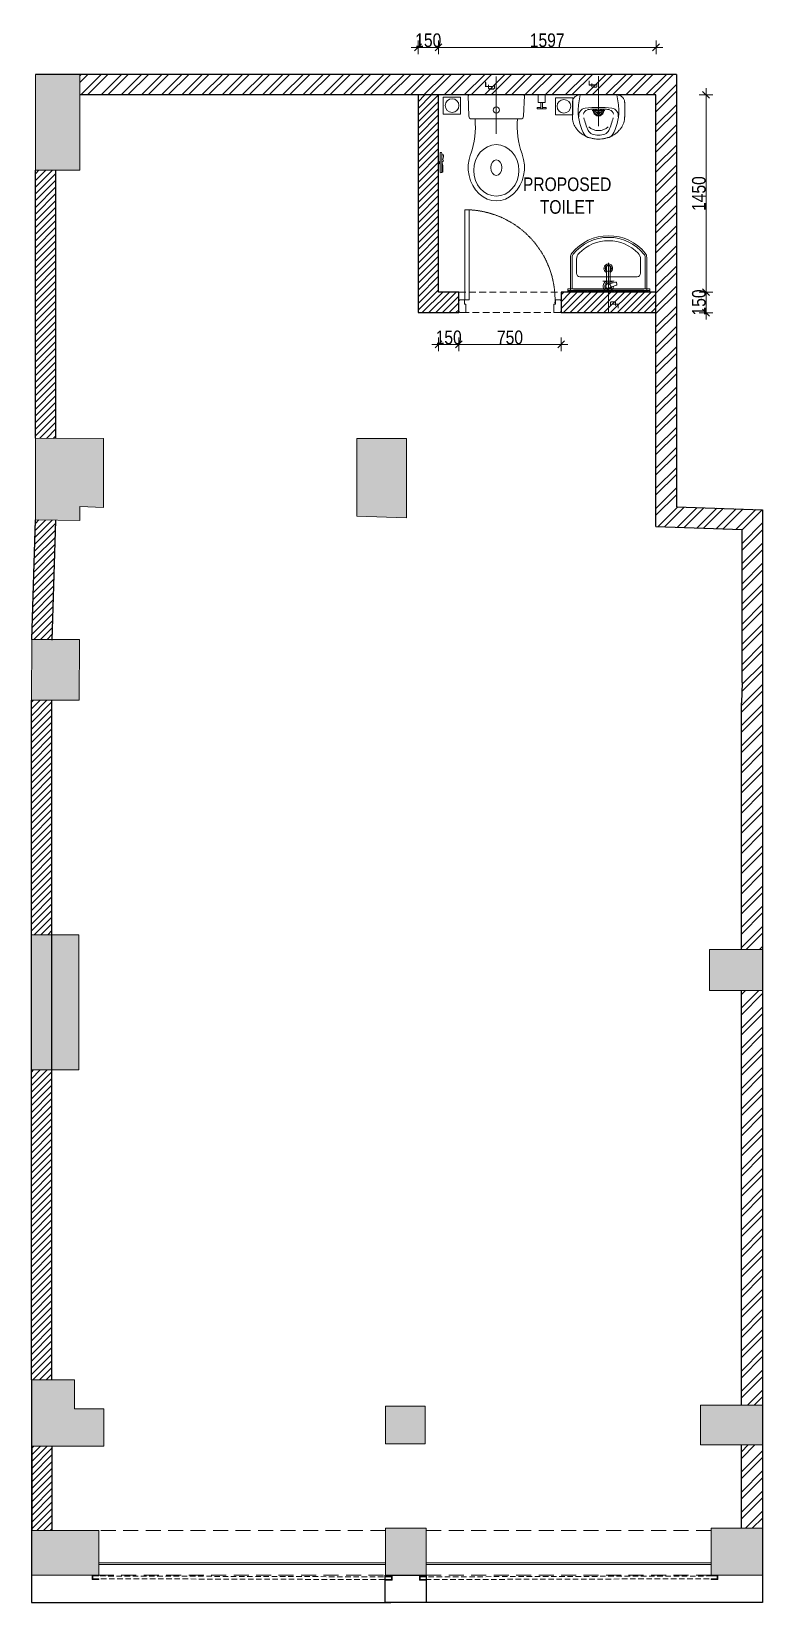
# Model space of a CAD drawing. Header units: millimetres. Extents: x 2053682 to 2059049, y 32056 to 43598.
import ezdxf

# ---------------------------------------------------------------- set-up
doc = ezdxf.new("R2010")
doc.units = ezdxf.units.MM
doc.header["$LTSCALE"] = 40
doc.header["$PDMODE"] = 3
for name, pattern in [('a_p6_plan_L18$0$HIDDEN', [0.375, 0.25, -0.125]), ('CENTER', [2, 1.25, -0.25, 0.25, -0.25]), ('CONTINOUS', [0]), ('DOT2', [0.125, 0, -0.125]), ('HIDDEN', [9.525, 6.35, -3.175]), ('HIDDEN2', [0.1875, 0.125, -0.0625]), ('HIDDENX2', [0.75, 0.5, -0.25])]:
    doc.linetypes.add(name, pattern=pattern)
doc.layers.add('A-CARPET AREA', color=3, linetype='CONTINOUS', lineweight=0, true_color=0x0aff0a)
for name, color, linetype, lineweight in [('A-COL', 243, 'Continuous', 9), ('A-Glazing', 4, 'Continuous', 20), ('A-shutter', 8, 'Continuous', 18), ('A-STAIR', 6, 'Continuous', 5), ('beam', 90, 'Continuous', 9), ('centerline-toilets', 2, 'CENTER', 13), ('column hatch', 5, 'Continuous', 0), ('ele', 252, 'Continuous', 13), ('Fhitting', 152, 'Continuous', 30), ('LENS-CURTAIN', 5, 'a_p6_plan_L18$0$HIDDEN', 9), ('LENS-DIM', 252, 'Continuous', 5), ('LENS-DOOR', 34, 'Continuous', 20), ('LENS-TEXT', 31, 'Continuous', 5), ('LN-HATCH', 251, 'Continuous', 0), ('Mirror', 150, 'Continuous', 20), ('Panelling', 65, 'Continuous', 18), ('PARTITION', 22, 'Continuous', 30), ('rolling shutter', 1, 'Continuous', 5), ('Toilet', 5, 'Continuous', 9)]:
    doc.layers.add(name, color=color, linetype=linetype, lineweight=lineweight)
doc.layers.add('A-WALL', color=1, linetype='Continuous')
doc.styles.add('LK TXT', font='Gill Sans MT Condensed Regular.ttf')
doc.styles.get("Standard").update_dxf_attribs({"font": 'Gill Sans MT Condensed Regular.ttf', "height": 100})
doc.dimstyles.new('100MM', dxfattribs={"dimtxt": 100, "dimasz": 50, "dimexe": 50, "dimexo": 50, "dimtad": 1, "dimdec": 0, "dimtxsty": 'Standard', "dimblk": 'OBLIQUE', "dimcen": 2.5, "dimdle": 50, "dimclrd": 256, "dimclre": 256, "dimclrt": 1, "dimadec": 0, "dimazin": 0, "dimtfac": 1, "dimtdec": 0, "dimtmove": 0, "dimatfit": 3, "dimfxl": 50, "dimfxlon": 1, "dimlwd": -1, "dimlwe": -1, "dimarcsym": 0})

# ---------------------------------------------------------------- blocks, each defined once
blk = doc.blocks.new('*U13')
at = {"layer": 'A-shutter', "color": 5, "ltscale": 10}
for points in [[(41038391, -1561539), (41038391, -1561544), (41038346, -1561544), (41038346, -1561564), (41038391, -1561564), (41038391, -1561569), (41038341, -1561569), (41038341, -1561539)], [(41040495, -1561539), (41040495, -1561544), (41040540, -1561544), (41040540, -1561564), (41040495, -1561564), (41040495, -1561569), (41040545, -1561569), (41040545, -1561539)]]:
    blk.add_lwpolyline(points, close=True, dxfattribs=at)
at = {"layer": 'A-shutter', "color": 5, "linetype": 'HIDDENX2', "ltscale": 2, "true_color": 0x0505ff}
blk.add_lwpolyline([(41038346, -1561544), (41038346, -1561564), (41040540, -1561564), (41040540, -1561544)], close=True, dxfattribs=at)
blk = doc.blocks.new('*U14')
at = {"layer": 'A-shutter', "color": 5, "ltscale": 10}
for points in [[(41038405, -1561539), (41038405, -1561544), (41038360, -1561544), (41038360, -1561564), (41038405, -1561564), (41038405, -1561569), (41038355, -1561569), (41038355, -1561539)], [(41040495, -1561539), (41040495, -1561544), (41040540, -1561544), (41040540, -1561564), (41040495, -1561564), (41040495, -1561569), (41040545, -1561569), (41040545, -1561539)]]:
    blk.add_lwpolyline(points, close=True, dxfattribs=at)
at = {"layer": 'A-shutter', "color": 5, "linetype": 'HIDDENX2', "ltscale": 2, "true_color": 0x0505ff}
blk.add_lwpolyline([(41038360, -1561544), (41038360, -1561564), (41040540, -1561564), (41040540, -1561544)], close=True, dxfattribs=at)
blk = doc.blocks.new('*U12')
at = {"layer": 'LENS-DOOR'}
for p, q in [((547492, 1778574), (547492, 1779235)), ((547523, 1779235), (547492, 1779235)), ((547523, 1779235), (547523, 1778574)), ((547447, 1778569), (547452, 1778569)), ((547447, 1778484), (547447, 1778569)), ((547452, 1778574), (547489, 1778574)), ((547452, 1778569), (547452, 1778574)), ((547489, 1778540), (547489, 1778574)), ((547523, 1778574), (547492, 1778574)), ((548192, 1778574), (548156, 1778574)), ((548156, 1778540), (548156, 1778574)), ((548192, 1778569), (548192, 1778574)), ((548197, 1778569), (548192, 1778569)), ((548197, 1778484), (548197, 1778569)), ((547447, 1778484), (547452, 1778484)), ((547452, 1778479), (547452, 1778484)), ((547452, 1778479), (547499, 1778479)), ((547489, 1778540), (547499, 1778540)), ((547499, 1778479), (547499, 1778540)), ((548145, 1778479), (548145, 1778540)), ((548156, 1778540), (548145, 1778540)), ((548192, 1778479), (548145, 1778479)), ((548192, 1778479), (548192, 1778484)), ((548197, 1778484), (548192, 1778484))]:
    blk.add_line(p, q, dxfattribs=at)
at = {"layer": 'LENS-DOOR', "color": 7, "linetype": 'HIDDEN2', "extrusion": (0, 0, -1)}
blk.add_ellipse((547492, 1778574), major_axis=(661, 0), ratio=1, start_param=-1.570791, end_param=0.051209, dxfattribs=at)
blk = doc.blocks.new('DLF-RSP-AR-CD-DWG-4DT-3113$0$X-TYPICAL TOILET UPPER FLOORS - 02$0$urinals')
at = {"layer": 'Toilet'}
for p, q in [((0, -16), (0, 8)), ((-46, -115), (46, -115)), ((0, -105), (0, -161))]:
    blk.add_line(p, q, dxfattribs=at)
blk.add_lwpolyline([(135, 0), (-135, 0, 0.036949), (-150, -116, 0.138094), (-100, -297, 0.221721), (-52, -318, 0.062656), (0, -325, 0.062656), (52, -318, 0.221721), (100, -297, 0.138094), (150, -116, 0.036949)], format="xyb", close=True, dxfattribs=at)
for centre, radius, start, end in [((-94, -145), 47.1, 93.3708, 154.4824), ((-71, -150), 40.2, 106.7016, 169.725), ((3, -1238), 1145, 90.1625, 95.0265), ((-51, -225), 119, 89.5454, 105.8857), ((0, -996), 891, 89.9918, 93.182), ((0, -115), 40, 167.428, 12.572), ((0, -115), 33, 164.1814, 15.8186), ((0, -115), 32, 163.6049, 16.3951), ((0, -115), 22.6, 155.6653, 24.3347), ((0, -115), 14.7, 139.9109, 40.0891), ((-3, -1238), 1145, 84.9735, 89.8375), ((0, -996), 891, 86.818, 90.0082), ((51, -225), 119, 74.1143, 90.4546), ((71, -150), 40.2, 10.275, 73.2984), ((94, -145), 47.1, 25.5176, 86.6292), ((-91, -153), 53.8, 148.4868, 188.6401), ((414, -38), 538, 193.994, 204.5632), ((-414, -38), 538, 335.4368, 346.006), ((91, -153), 53.8, 351.3599, 31.5132), ((-30, -241), 50, 204.5632, 250.4606), ((-2, -165), 97.6, 225, 270.9552), ((-2, -161), 135, 250.4606, 270.6492), ((2, -165), 97.6, 269.0448, 315), ((2, -161), 135, 269.3508, 289.5394), ((30, -241), 50, 289.5394, 335.4368)]:
    blk.add_arc(centre, radius, start, end, dxfattribs=at)
blk.add_open_spline([(135, 0), (105, 0), (76, 0), (-13, 0), (-73, 0), (-133, 0), (-133, 0), (-134, 0), (-134, 0), (-135, 0), (-135, 0), (-135, 0), (-135, 0), (-135, 0), (-135, 0), (-135, 0), (-135, 0), (-135, 0), (-135, 0), (-135, 0), (-135, 0), (-135, 0), (-135, 0), (-136, 0), (-136, 0), (-136, 0), (-137, 0), (-138, 0), (-138, 0), (-141, 0), (-142, 0), (-146, -1), (-149, -2), (-155, -3), (-158, -5), (-163, -7), (-166, -9), (-171, -13), (-173, -15), (-178, -19), (-180, -22), (-184, -27), (-185, -29), (-188, -35), (-189, -38), (-191, -43), (-191, -46), (-192, -50), (-192, -51), (-192, -52), (-192, -54), (-193, -56), (-193, -56), (-193, -57), (-193, -57), (-193, -57), (-193, -57), (-193, -57), (-193, -57), (-193, -57), (-193, -57), (-193, -58), (-193, -58), (-193, -58), (-193, -58), (-193, -58), (-193, -58), (-193, -58), (-193, -59), (-193, -59), (-193, -60), (-193, -61), (-193, -62), (-193, -65), (-193, -66), (-193, -72), (-193, -75), (-193, -86), (-193, -93), (-193, -114), (-193, -128), (-193, -146), (-193, -145), (-193, -149), (-193, -150), (-193, -154), (-193, -156), (-193, -159), (-193, -159), (-193, -159), (-193, -159), (-193, -160), (-193, -160), (-193, -160), (-193, -160), (-193, -160), (-193, -160), (-193, -160), (-193, -160), (-193, -160), (-193, -160), (-193, -160), (-193, -161), (-193, -161), (-193, -161), (-193, -162), (-193, -162), (-192, -164), (-192, -165), (-192, -168), (-192, -170), (-192, -176), (-191, -180), (-189, -191), (-188, -198), (-183, -212), (-180, -219), (-173, -233), (-169, -240), (-159, -253), (-154, -259), (-142, -271), (-136, -277), (-123, -287), (-115, -292), (-101, -301), (-93, -305), (-77, -311), (-69, -314), (-53, -319), (-44, -321), (-28, -323), (-20, -324), (-9, -325), (-7, -325), (-3, -325), (-1, -325), (2, -325), (4, -325), (8, -325), (11, -325), (21, -324), (27, -323), (42, -321), (50, -319), (67, -315), (75, -312), (92, -305), (100, -301), (115, -292), (123, -288), (136, -277), (143, -271), (155, -259), (160, -252), (170, -238), (174, -231), (181, -217), (184, -210), (188, -195), (190, -188), (191, -179), (191, -178), (192, -174), (192, -171), (192, -168), (192, -167), (192, -164), (192, -162), (192, -160), (192, -160), (192, -160), (192, -160), (192, -160), (192, -159), (192, -159), (192, -159), (192, -158), (192, -157), (192, -156), (192, -155), (192, -152), (192, -150), (192, -143), (192, -144), (192, -132), (192, -124), (192, -99), (192, -82), (192, -65), (192, -64), (192, -62), (192, -60), (192, -58), (192, -58), (192, -57), (192, -57), (192, -57), (192, -57), (192, -57), (192, -57), (192, -57), (192, -57), (192, -57), (192, -57), (192, -56), (192, -56), (192, -55), (192, -55), (192, -53), (192, -52), (192, -48), (191, -46), (190, -40), (189, -37), (186, -31), (184, -28), (180, -22), (178, -19), (173, -14), (170, -12), (164, -8), (161, -6), (155, -3), (151, -2), (145, -1), (142, 0), (137, 0), (136, 0), (135, 0)], degree=3, knots=[0, 0, 0, 0, 0.329607, 0.329607, 0.988822, 0.988822, 0.996691, 0.996691, 0.998638, 0.998638, 0.99992, 0.99992, 1.000227, 1.000227, 1.000534, 1.000534, 1.001148, 1.001148, 1.002375, 1.002375, 1.00483, 1.00483, 1.009739, 1.009739, 1.019558, 1.019558, 1.039196, 1.039196, 1.078472, 1.078472, 1.157024, 1.157024, 1.314128, 1.314128, 1.471232, 1.471232, 1.628335, 1.628335, 1.785439, 1.785439, 1.942543, 1.942543, 2.099647, 2.099647, 2.256751, 2.256751, 2.413855, 2.413855, 2.450944, 2.450944, 2.525122, 2.525122, 2.556641, 2.556641, 2.563699, 2.563699, 2.567479, 2.567479, 2.57001, 2.57001, 2.570783, 2.570783, 2.572328, 2.572328, 2.573873, 2.573873, 2.576964, 2.576964, 2.583145, 2.583145, 2.595507, 2.595507, 2.620232, 2.620232, 2.669681, 2.669681, 2.76858, 2.76858, 2.966376, 2.966376, 3.36197, 3.36197, 3.45996, 3.45996, 3.491387, 3.491387, 3.554241, 3.554241, 3.562213, 3.562213, 3.566829, 3.566829, 3.570018, 3.570018, 3.570684, 3.570684, 3.571294, 3.571294, 3.571904, 3.571904, 3.573124, 3.573124, 3.575564, 3.575564, 3.580444, 3.580444, 3.590203, 3.590203, 3.609723, 3.609723, 3.648762, 3.648762, 3.72684, 3.72684, 3.861362, 3.861362, 3.995884, 3.995884, 4.130406, 4.130406, 4.264928, 4.264928, 4.39945, 4.39945, 4.533972, 4.533972, 4.668494, 4.668494, 4.803016, 4.803016, 4.937539, 4.937539, 5.072061, 5.072061, 5.118026, 5.118026, 5.144558, 5.144558, 5.17109, 5.17109, 5.224154, 5.224154, 5.330281, 5.330281, 5.468863, 5.468863, 5.607445, 5.607445, 5.746027, 5.746027, 5.884609, 5.884609, 6.023191, 6.023191, 6.161773, 6.161773, 6.300355, 6.300355, 6.438937, 6.438937, 6.577519, 6.577519, 6.602876, 6.602876, 6.653589, 6.653589, 6.673028, 6.673028, 6.711906, 6.711906, 6.713712, 6.713712, 6.715518, 6.715518, 6.719129, 6.719129, 6.726351, 6.726351, 6.740796, 6.740796, 6.769686, 6.769686, 6.827466, 6.827466, 6.943027, 6.943027, 7.174147, 7.174147, 7.636387, 7.636387, 7.659394, 7.659394, 7.705407, 7.705407, 7.71212, 7.71212, 7.713128, 7.713128, 7.714137, 7.714137, 7.716153, 7.716153, 7.720185, 7.720185, 7.728249, 7.728249, 7.744378, 7.744378, 7.776636, 7.776636, 7.841152, 7.841152, 7.970184, 7.970184, 8.14844, 8.14844, 8.326696, 8.326696, 8.504953, 8.504953, 8.683209, 8.683209, 8.861465, 8.861465, 9.039722, 9.039722, 9.217978, 9.217978, 9.283185, 9.283185, 9.283185, 9.283185], dxfattribs=at)
blk = doc.blocks.new('jALI')
at = {"layer": 'Toilet', "ltscale": 5}
h = blk.add_hatch(dxfattribs=at)
h.set_pattern_fill('HEX', color=256, scale=50, angle=135, double=1)
h.set_pattern_definition([(135, (-344825.863, 460708.187), (-7.65465545, -7.65465545), [6.25, -12.5]), (255, (-344825.863, 460708.187), (10.4564538, -2.80179835), [6.25, -12.5]), (195, (-344830.282, 460712.606), (2.80179835, -10.4564538), [6.25, -12.5])])
edge = h.paths.add_edge_path()
edge.add_arc((-393188, 163648), 50, -90, 270)
blk.add_lwpolyline([(-393250, 163582), (-393126, 163582), (-393126, 163709), (-393250, 163709)], close=True, dxfattribs=at)
blk.add_circle((-393188, 163648), 50, dxfattribs=at)
blk = doc.blocks.new('Urinal')
at = {"layer": 'centerline-toilets', "linetype": 'HIDDEN', "ltscale": 10}
blk.add_line((0, 231), (0, -137), dxfattribs=at)
at = {"layer": 'Fhitting', "lineweight": 0, "ltscale": 0.5, "rotation": 180}
blk.add_blockref('DLF-RSP-AR-CD-DWG-4DT-3113$0$X-TYPICAL TOILET UPPER FLOORS - 02$0$urinals', (0, 0), dxfattribs=at)
at = {"layer": 'Fhitting', "lineweight": 0, "ltscale": 0.5, "xscale": -1, "rotation": 90}
blk.add_blockref('jALI', (163394, -393104), dxfattribs=at)
at = {"layer": 'centerline-toilets', "linetype": 'DOT2', "insert": (-31, -69), "char_height": 75, "width": 495.83, "attachment_point": 5, "rotation": 270}
blk.add_mtext('{\\fISOCPEUR|b0|i0|c0|p34;℄}', dxfattribs=at)
blk = doc.blocks.new('WC')
at = {"layer": 'centerline-toilets', "linetype": 'HIDDEN', "ltscale": 10}
blk.add_line((0, 286), (0, -135), dxfattribs=at)
at = {"layer": 'Toilet'}
for p, q in [((-419, 507), (-425, 507)), ((-425, 507), (-425, 489)), ((-419, 489), (-425, 489)), ((-419, 507), (-419, 489)), ((-419, 504), (-413, 504)), ((-419, 492), (-413, 492)), ((-413, 567), (-413, 429)), ((-401, 567), (-401, 429)), ((-206, 6), (-202, 157)), ((181, 177), (-183, 177)), ((206, 6), (200, 157)), ((-200, 0), (200, 0))]:
    blk.add_line(p, q, dxfattribs=at)
at = {"layer": 'Toilet', "ltscale": 100}
for p, q in [((366, 103), (300, 103)), ((300, 92), (300, 103)), ((326, 92), (300, 92)), ((307, 0), (307, 57)), ((359, 57), (307, 57)), ((326, 103), (326, 57)), ((340, 103), (340, 57)), ((366, 92), (340, 92)), ((359, 57), (359, 0)), ((366, 92), (366, 103)), ((359, 0), (307, 0))]:
    blk.add_line(p, q, dxfattribs=at)
at = {"layer": 'Toilet'}
blk.add_circle((0, 112), 22.9, dxfattribs=at)
for centre, radius, start, end in [((-407, 567), 6, 0, 180), ((-407, 429), 6, 180, 0), ((-776, 231), 622, 354.997, 19.0619), ((776, 226), 623, 160.5196, 184.5617), ((-182, 158), 19.3, 90.3509, 180.8981), ((180, 158), 19.3, 359.1019, 89.6491), ((-200, 6), 5.72, 177.9546, 270), ((200, 6), 5.72, 270, 2.0454)]:
    blk.add_arc(centre, radius, start, end, dxfattribs=at)
at = {"layer": 'Toilet', "extrusion": (0, 0, -1)}
for centre, major_axis, ratio, start_param, end_param in [((0, 534), (0, -245), 0.842028, 7.436326, 11.41323), ((0, 535), (0, -57.2), 0.7, 1.570796326794896, 7.853981633974482)]:
    blk.add_ellipse(centre, major_axis=major_axis, ratio=ratio, start_param=start_param, end_param=end_param, dxfattribs=at)
blk.add_ellipse((0, 555), major_axis=(0, -189), ratio=0.878788, dxfattribs=at)
at = {"layer": 'Toilet'}
blk.add_open_spline([(-401, 441), (-397, 441), (-384, 439), (-389, 459), (-396, 480), (-386, 478), (-386, 491), (-403, 487), (-385, 532), (-396, 547), (-391, 570), (-397, 569), (-401, 568)], degree=3, knots=[0, 0, 0, 0, 9.744972, 33.823887, 47.583551, 49.497915, 60.560502, 63.822284, 93.508019, 135.756925, 141.904352, 150.301906, 150.301906, 150.301906, 150.301906], dxfattribs=at)
at = {"layer": 'Fhitting', "lineweight": 0, "ltscale": 0.5, "rotation": 270}
blk.add_blockref('jALI', (-163973, -393109), dxfattribs=at)
at = {"layer": 'centerline-toilets', "linetype": 'DOT2', "insert": (-36, -57), "char_height": 85.83, "width": 567.4, "attachment_point": 5, "rotation": 270}
blk.add_mtext('{\\fISOCPEUR|b0|i0|c0|p34;℄}', dxfattribs=at)
blk = doc.blocks.new('Wash Basin')
at = {"layer": 'PARTITION', "lineweight": 9}
h = blk.add_hatch(dxfattribs=at)
h.set_pattern_fill('ANSI38', color=256, scale=70, angle=990, style=0, double=1)
h.set_pattern_definition([(315, (-62.738, -33.325), (6.18718, 6.18718), []), (45, (-62.738, -33.325), (6.18718, 18.56155), [21.875, -13.125])])
h.paths.add_polyline_path([(302, -22), (-298, -22), (-298, -34), (302, -34)])
at = {"layer": 'centerline-toilets', "linetype": 'HIDDEN', "ltscale": 10}
blk.add_line((0, -238), (0, 130), dxfattribs=at)
at = {"layer": 'Mirror', "ltscale": 0.5}
blk.add_lwpolyline([(-298, -34), (-298, -46), (302, -46), (302, -34)], close=True, dxfattribs=at)
at = {"layer": 'Panelling', "lineweight": 9}
blk.add_lwpolyline([(-298, -22), (-298, -34), (302, -34), (302, -22)], close=True, dxfattribs=at)
at = {"layer": 'Toilet', "ltscale": 100}
for p, q in [((-280, -32), (-280, -278)), ((-270, -22), (270, -22)), ((-268, -55), (-268, -278)), ((-258, -45), (258, -45)), ((-15, -89), (-15, -208)), ((11, -208), (11, -89)), ((268, -55), (268, -278)), ((280, -32), (280, -278))]:
    blk.add_line(p, q, dxfattribs=at)
blk.add_lwpolyline([(41, -103), (-41, -103)], dxfattribs=at)
blk.add_lwpolyline([(23, -62), (58, -74, -0.414214), (61, -81), (58, -93, -0.414214), (50, -96), (16, -85)], format="xyb", dxfattribs=at)
blk.add_lwpolyline([(-235, -264, 0.191896), (-217, -309, 0.420236), (217, -309, 0.191896), (235, -264), (235, -161, 0.414214), (210, -136), (-210, -136, 0.414214), (-235, -161)], format="xyb", close=True, dxfattribs=at)
for centre, radius in [((-2, -67), 17.5), ((-2, -197), 22.5)]:
    blk.add_circle(centre, radius, dxfattribs=at)
for centre, radius, start, end in [((-270, -32), 10, 90, 180), ((-258, -55), 10, 90, 180), ((258, -55), 10, 0, 90), ((270, -32), 10, 0, 90), ((-2, -197), 32.1, 113.0898, 66.246), ((-2, -197), 20.5, 128.0403, 237.2899), ((-2, -197), 20.5, 304.4733, 50.7332), ((-230, -278), 50, 180, 218.4461), ((0, -89), 348, 219.2826, 320.7174), ((-230, -278), 38, 180, 218.4461), ((0, -89), 336, 219.313, 320.687), ((230, -278), 38, 321.5539, 0), ((230, -278), 50, 321.5539, 0)]:
    blk.add_arc(centre, radius, start, end, dxfattribs=at)
for centre, major_axis, start_param, end_param in [((-2, -67), (0, 38.3), 4.720493, 9.081982), ((-2, -67), (-0.2, -25.6), 1.769108, 7.074098), ((-2, -67), (0, 38.3), 3.484555, 4.083576), ((-2, -208), (-9.04, 9.04), 0.785398, 3.926991)]:
    blk.add_ellipse(centre, major_axis=major_axis, ratio=1, start_param=start_param, end_param=end_param, dxfattribs=at)
at = {"layer": 'centerline-toilets', "linetype": 'DOT2', "insert": (33, 62), "char_height": 75, "width": 495.83, "attachment_point": 5, "rotation": 90}
blk.add_mtext('{\\fISOCPEUR|b0|i0|c0|p34;℄}', dxfattribs=at)
blk = doc.blocks.new('A$C75d7f579')
at = {"layer": 'column hatch'}
h = blk.add_hatch(color=8, dxfattribs=at)
h.dxf.hatch_style = 1
h.paths.add_polyline_path([(-257, 8080), (-582, 8080), (-582, 7376), (-257, 7376)])
h.paths.add_polyline_path([(-82, 5406), (-582, 5407), (-582, 4807), (-257, 4804), (-257, 4906), (-82, 4899)])
h.paths.add_polyline_path([(2142, 5406), (1776, 5406), (1776, 4835), (2142, 4823)])
h.paths.add_polyline_path([(-260, 3928), (-582, 3929), (-582, 3929), (-610, 3929), (-612, 3482), (-262, 3482), (-262, 3632), (-261, 3632)])
h.paths.add_polyline_path([(-265, 1760), (-462, 1760), (-462, 767), (-265, 767)])
h.paths.add_polyline_path([(-462, 1760), (-612, 1760), (-612, 767), (-462, 767)])
h.paths.add_polyline_path([(4755, 1652), (4367, 1652), (4367, 1350), (4755, 1350)])
h.paths.add_polyline_path([(2279, -1704), (1987, -1704), (1987, -1980), (2279, -1980)])
h.paths.add_polyline_path([(2287, -2600), (1987, -2600), (1987, -2946), (2287, -2946)])
h.paths.add_polyline_path([(4755, -2600), (4377, -2600), (4377, -2946), (4755, -2946)])
h.paths.add_polyline_path([(4755, -1697), (4300, -1697), (4300, -1988), (4755, -1988)])
h.paths.add_polyline_path([(-117, -2618), (-612, -2618), (-612, -2946), (-117, -2946)])
h.paths.add_polyline_path([(-296, -1510), (-612, -1510), (-612, -1998), (-81, -1998), (-81, -1724), (-296, -1724)])
at = {"layer": 'LN-HATCH'}
h = blk.add_hatch(dxfattribs=at)
h.set_pattern_fill('ANSI32', color=256, scale=11, angle=180)
h.set_pattern_definition([(225, (-4754922.43, -37144.14), (74.087113, -74.087113), []), (225, (-4754971.82, -37144.14), (74.087113, -74.087113), [])])
h.paths.add_polyline_path([(4755, 1350), (4600, 1350), (4600, -1697), (4755, -1697)])
h.paths.add_polyline_path([(4755, -1988), (4600, -1988), (4600, -2600), (4755, -2600)])
h.paths.add_polyline_path([(4605, 3614), (4600, 3464), (4600, 1652), (4755, 1652), (4755, 4882), (4123, 4904), (4123, 8080), (-257, 8080), (-257, 7930), (2375, 7930), (3973, 7930), (3973, 4759), (4605, 4738)])
h = blk.add_hatch(dxfattribs=at)
h.set_pattern_fill('ANSI31', color=256, scale=11, angle=180)
h.set_pattern_definition([(225, (-4761518.13, -35202.27), (24.69570433, -24.69570433), [])])
h.paths.add_polyline_path([(3973, 6480), (3276, 6480), (3276, 6330), (3973, 6330)])
h.paths.add_polyline_path([(2376, 7930), (2375, 7930), (2226, 7930), (2226, 7912), (2226, 7894), (2226, 6330), (2526, 6330), (2526, 6480), (2376, 6480)])
h = blk.add_hatch(dxfattribs=at)
h.set_pattern_fill('ANSI31', color=256, scale=11, angle=180)
h.set_pattern_definition([(225, (-4754922.428, -37144.144), (24.69570433, -24.69570433), [])])
h.paths.add_polyline_path([(-462, 767), (-612, 767), (-612, -1510), (-462, -1510)])
h.paths.add_polyline_path([(-462, 3482), (-612, 3482), (-612, 1760), (-462, 1760)])
h.paths.add_polyline_path([(-432, 4805), (-582, 4807), (-610, 3929), (-460, 3929)])
h.paths.add_polyline_path([(-432, 7376), (-582, 7376), (-582, 5407), (-432, 5406)])
h.paths.add_polyline_path([(-462, -1998), (-607, -1998), (-607, -2618), (-462, -2618)])
at = {"layer": 'A-COL'}
for p, q in [((-582, 7376), (-582, 8080)), ((-257, 7376), (-257, 8080)), ((-257, 7376), (-582, 7376)), ((-82, 5406), (-582, 5407)), ((-582, 5407), (-582, 4806)), ((-582, 5406), (-582, 4806)), ((-82, 5406), (-82, 4899)), ((1776, 5406), (1776, 4835)), ((1776, 5406), (2142, 5406)), ((2142, 5406), (2142, 4823)), ((-257, 4804), (-257, 4906)), ((-257, 4906), (-82, 4899)), ((-582, 4807), (-257, 4804)), ((1776, 4835), (2142, 4823)), ((-612, 3482), (-610, 3929)), ((-610, 3929), (-260, 3928)), ((-262, 3482), (-260, 3928)), ((-262, 3482), (-262, 3632)), ((-612, 3482), (-262, 3482)), ((-265, 1760), (-612, 1760)), ((-612, 1760), (-612, 767)), ((-612, 1760), (-612, 767)), ((-265, 767), (-265, 1760)), ((4367, 1350), (4367, 1652)), ((4367, 1652), (4755, 1652)), ((4755, 1350), (4367, 1350)), ((-612, 767), (-265, 767)), ((-296, -1510), (-612, -1510)), ((-296, -1724), (-296, -1510)), ((-81, -1724), (-296, -1724)), ((-81, -1998), (-81, -1724)), ((1987, -1704), (2279, -1704)), ((1987, -1704), (1987, -1980)), ((2279, -1704), (2279, -1980)), ((4300, -1988), (4300, -1697)), ((4300, -1697), (4755, -1697)), ((-607, -1998), (-81, -1998)), ((1987, -1980), (2279, -1980)), ((4755, -1988), (4300, -1988)), ((-117, -2618), (-607, -2618)), ((-117, -2946), (-117, -2618)), ((1987, -2946), (1987, -2600)), ((1987, -2600), (2287, -2600)), ((2287, -2600), (2287, -2946)), ((4377, -2946), (4377, -2600)), ((4377, -2600), (4755, -2600)), ((-612, -2946), (-117, -2946)), ((1987, -2946), (2287, -2946)), ((4377, -2946), (4755, -2946))]:
    blk.add_line(p, q, dxfattribs=at)
at = {"layer": 'A-Glazing'}
for points in [[(1987, -2855), (-117, -2855), (-117, -2867), (1987, -2867)], [(2287, -2855), (4377, -2855), (4377, -2867), (2287, -2867)]]:
    blk.add_lwpolyline(points, close=True, dxfattribs=at)
at = {"layer": 'A-STAIR', "lineweight": 25}
for p, q in [((-612, -2946), (-612, -3146)), ((4755, -2946), (4755, -3146)), ((-612, -3146), (2026, -3146)), ((4755, -3146), (2287, -3146))]:
    blk.add_line(p, q, dxfattribs=at)
blk.add_lwpolyline([(1986, -2945), (2287, -2946), (2287, -3146), (1986, -3145)], close=True, dxfattribs=at)
at = {"layer": 'A-WALL'}
for p, q in [((4123, 8080), (-582, 8080)), ((4123, 8080), (4123, 4904)), ((2375, 7930), (-257, 7930)), ((3973, 7930), (2375, 7930)), ((3973, 4759), (3973, 7930)), ((-582, 5407), (-582, 7376)), ((-432, 5406), (-432, 7376)), ((4123, 4904), (4755, 4882)), ((4755, 4882), (4755, -2946)), ((-610, 3929), (-582, 4807)), ((-610, 3929), (-582, 4806)), ((-460, 3924), (-432, 4802)), ((3973, 4759), (4605, 4738)), ((4605, 3614), (4605, 4738)), ((4605, 3614), (4600, 3464)), ((-612, -1510), (-612, 3482)), ((-462, -1510), (-462, 3482)), ((4600, 1652), (4600, 3464)), ((4600, -1697), (4600, 1350)), ((-612, -1510), (-612, -2946)), ((-607, -2618), (-607, -1998)), ((-462, -1998), (-462, -2618)), ((4600, -2600), (4600, -1988))]:
    blk.add_line(p, q, dxfattribs=at)
for points in [[(2376, 7930), (2375, 7930), (2226, 7930), (2226, 7912), (2226, 7894), (2226, 6330), (2526, 6330), (2526, 6480), (2376, 6480)], [(3973, 6480), (3276, 6480), (3276, 6330), (3973, 6330)]]:
    blk.add_lwpolyline(points, close=True, dxfattribs=at)
at = {"layer": 'beam', "linetype": 'a_p6_plan_L18$0$HIDDEN', "lineweight": 5, "ltscale": 11}
for points in [[(1987, -2618), (-117, -2618), (-117, -2946), (1987, -2946)], [(2287, -2618), (4377, -2618), (4377, -2946), (2287, -2946)]]:
    blk.add_lwpolyline(points, close=True, dxfattribs=at)
at = {"layer": 'LENS-CURTAIN', "ltscale": 5}
blk.add_lwpolyline([(2526, 6480), (3276, 6480), (3276, 6330), (2526, 6330)], close=True, dxfattribs=at)
at = {"layer": 'ele', "color": 0, "lineweight": -2, "xscale": -1, "rotation": 180}
for name, p in [('WC', (2801, 7930)), ('Urinal', (3551, 7930)), ('Wash Basin', (3625, 6458))]:
    blk.add_blockref(name, p, dxfattribs=at)
at = {"layer": 'LENS-DOOR'}
blk.add_blockref('*U12', (-544921, -1772149), dxfattribs=at)
at = {"layer": 'rolling shutter', "color": 2, "rotation": 359.8271071185933}
blk.add_blockref('*U13', (-41033609, 1682421), dxfattribs=at)
at = {"layer": 'rolling shutter', "color": 2, "xscale": -1, "rotation": 0.1728928814066588}
blk.add_blockref('*U14', (41037884, 1682421), dxfattribs=at)
blk = doc.blocks.new('_Oblique')
at = {"color": 0, "linetype": 'ByBlock', "lineweight": -2}
blk.add_line((-0.5, -0.5), (0.5, 0.5), dxfattribs=at)
blk = doc.blocks.new('*D15')
at = {"layer": 'Defpoints', "color": 0, "transparency": 16777216}
for p in [(2058267, 43132), (2058267, 41682), (2058634, 41682)]:
    blk.add_point(p, dxfattribs=at)
at = {"layer": 'LENS-DIM', "transparency": 16777216}
for p, q in [((2058634, 43182), (2058634, 41632)), ((2058584, 43132), (2058684, 43132)), ((2058584, 41682), (2058684, 41682))]:
    blk.add_line(p, q, dxfattribs=at)
at = {"layer": 'LENS-DIM', "transparency": 16777216, "xscale": 50, "yscale": 50, "zscale": 50}
for p, rotation in [((2058634, 43132), 90), ((2058634, 41682), 270)]:
    blk.add_blockref('_Oblique', p, dxfattribs=dict(at, rotation=rotation))
at = {"layer": 'LENS-DIM', "color": 1, "transparency": 16777216, "insert": (2058582, 42407), "char_height": 100, "attachment_point": 5, "rotation": 90}
blk.add_mtext('1450', dxfattribs=at)
blk = doc.blocks.new('*D16')
at = {"layer": 'Defpoints', "color": 0, "transparency": 16777216}
for p in [(2058267, 41682), (2058196, 41532), (2058634, 41532)]:
    blk.add_point(p, dxfattribs=at)
at = {"layer": 'LENS-DIM', "transparency": 16777216}
for p, q in [((2058584, 41682), (2058684, 41682)), ((2058634, 41732), (2058634, 41482)), ((2058584, 41532), (2058684, 41532))]:
    blk.add_line(p, q, dxfattribs=at)
at = {"layer": 'LENS-DIM', "transparency": 16777216, "xscale": 50, "yscale": 50, "zscale": 50}
for p, rotation in [((2058634, 41682), 90), ((2058634, 41532), 270)]:
    blk.add_blockref('_Oblique', p, dxfattribs=dict(at, rotation=rotation))
at = {"layer": 'LENS-DIM', "color": 1, "transparency": 16777216, "insert": (2058582, 41607), "char_height": 100, "attachment_point": 5, "rotation": 90}
blk.add_mtext('150', dxfattribs=at)
blk = doc.blocks.new('*D17')
at = {"layer": 'Defpoints', "color": 0, "transparency": 16777216}
for p in [(2056820, 41532), (2057570, 41532), (2057570, 41299)]:
    blk.add_point(p, dxfattribs=at)
at = {"layer": 'LENS-DIM', "transparency": 16777216}
for p, q in [((2056820, 41349), (2056820, 41249)), ((2057570, 41349), (2057570, 41249)), ((2056770, 41299), (2057620, 41299))]:
    blk.add_line(p, q, dxfattribs=at)
at = {"layer": 'LENS-DIM', "transparency": 16777216, "xscale": 50, "yscale": 50, "zscale": 50, "rotation": 180}
blk.add_blockref('_Oblique', (2056820, 41299), dxfattribs=at)
at = {"layer": 'LENS-DIM', "transparency": 16777216, "xscale": 50, "yscale": 50, "zscale": 50}
blk.add_blockref('_Oblique', (2057570, 41299), dxfattribs=at)
at = {"layer": 'LENS-DIM', "color": 1, "transparency": 16777216, "insert": (2057195, 41350), "char_height": 100, "attachment_point": 5}
blk.add_mtext('750', dxfattribs=at)
blk = doc.blocks.new('*D18')
at = {"layer": 'Defpoints', "color": 0, "transparency": 16777216}
for p in [(2056670, 41682), (2056820, 41532), (2056670, 41299)]:
    blk.add_point(p, dxfattribs=at)
at = {"layer": 'LENS-DIM', "transparency": 16777216}
for p, q in [((2056670, 41349), (2056670, 41249)), ((2056820, 41349), (2056820, 41249)), ((2056870, 41299), (2056620, 41299))]:
    blk.add_line(p, q, dxfattribs=at)
at = {"layer": 'LENS-DIM', "transparency": 16777216, "xscale": 50, "yscale": 50, "zscale": 50, "rotation": 180}
blk.add_blockref('_Oblique', (2056670, 41299), dxfattribs=at)
at = {"layer": 'LENS-DIM', "transparency": 16777216, "xscale": 50, "yscale": 50, "zscale": 50}
blk.add_blockref('_Oblique', (2056820, 41299), dxfattribs=at)
at = {"layer": 'LENS-DIM', "color": 1, "transparency": 16777216, "insert": (2056745, 41350), "char_height": 100, "attachment_point": 5}
blk.add_mtext('150', dxfattribs=at)
blk = doc.blocks.new('*D19')
at = {"layer": 'Defpoints', "color": 0, "transparency": 16777216}
for p in [(2056670, 43481), (2056670, 42889), (2058267, 42889)]:
    blk.add_point(p, dxfattribs=at)
at = {"layer": 'LENS-DIM', "transparency": 16777216}
for p, q in [((2056670, 43431), (2056670, 43531)), ((2058267, 43431), (2058267, 43531)), ((2058317, 43481), (2056620, 43481))]:
    blk.add_line(p, q, dxfattribs=at)
at = {"layer": 'LENS-DIM', "transparency": 16777216, "xscale": 50, "yscale": 50, "zscale": 50, "rotation": 180}
blk.add_blockref('_Oblique', (2056670, 43481), dxfattribs=at)
at = {"layer": 'LENS-DIM', "transparency": 16777216, "xscale": 50, "yscale": 50, "zscale": 50}
blk.add_blockref('_Oblique', (2058267, 43481), dxfattribs=at)
at = {"layer": 'LENS-DIM', "color": 1, "transparency": 16777216, "insert": (2057468, 43533), "char_height": 100, "attachment_point": 5}
blk.add_mtext('1597', dxfattribs=at)
blk = doc.blocks.new('*D20')
at = {"layer": 'Defpoints', "color": 0, "transparency": 16777216}
for p in [(2056520, 43481), (2056520, 42987), (2056670, 42889)]:
    blk.add_point(p, dxfattribs=at)
at = {"layer": 'LENS-DIM', "transparency": 16777216}
for p, q in [((2056520, 43431), (2056520, 43531)), ((2056670, 43431), (2056670, 43531)), ((2056720, 43481), (2056470, 43481))]:
    blk.add_line(p, q, dxfattribs=at)
at = {"layer": 'LENS-DIM', "transparency": 16777216, "xscale": 50, "yscale": 50, "zscale": 50, "rotation": 180}
blk.add_blockref('_Oblique', (2056520, 43481), dxfattribs=at)
at = {"layer": 'LENS-DIM', "transparency": 16777216, "xscale": 50, "yscale": 50, "zscale": 50}
blk.add_blockref('_Oblique', (2056670, 43481), dxfattribs=at)
at = {"layer": 'LENS-DIM', "color": 1, "transparency": 16777216, "insert": (2056595, 43533), "char_height": 100, "attachment_point": 5}
blk.add_mtext('150', dxfattribs=at)

msp = doc.modelspace()

# ---------------------------------------------------------------- block references
at = {"layer": 'A-CARPET AREA'}
msp.add_blockref('A$C75d7f579', (2054293.7, 35202.3), dxfattribs=at)

# ---------------------------------------------------------------- texts
at = {"layer": 'LENS-TEXT', "color": 0, "linetype": 'Continuous', "ltscale": 3, "insert": (2057614.5, 42391.4), "char_height": 100, "attachment_point": 5, "style": 'LK TXT'}
msp.add_mtext_dynamic_manual_height_columns('PROPOSED TOILET', width=653.916, gutter_width=1, heights=[0], dxfattribs=at)

# ---------------------------------------------------------------- dimensions: what is measured, and where the dimension line sits
at = {"layer": 'LENS-DIM'}
for base, p1, p2, picture, middle in [((2056520.1, 43480.8), (2056670.1, 42889.2), (2056520.1, 42986.5), '*D20', (2056595.1, 43532.6)), ((2056670.1, 41298.6), (2056820.1, 41531.9), (2056670.1, 41681.9), '*D18', (2056745.1, 41350.4))]:
    dim = msp.add_linear_dim(base=base, p1=p1, p2=p2, dimstyle='100MM', override={"dimtmove": 1}, dxfattribs=at)
    dim.commit()
    dim.dimension.update_dxf_attribs({"geometry": picture, "text_midpoint": middle})
for base, p1, p2, picture, middle in [((2056670.1, 43480.8), (2058266.8, 42889.2), (2056670.1, 42889.2), '*D19', (2057468.4, 43532.6)), ((2057570.1, 41298.6), (2056820.1, 41531.9), (2057570.1, 41531.9), '*D17', (2057195.1, 41350.4))]:
    dim = msp.add_linear_dim(base=base, p1=p1, p2=p2, dimstyle='100MM', dxfattribs=at)
    dim.commit()
    dim.dimension.update_dxf_attribs({"geometry": picture, "text_midpoint": middle})
dim = msp.add_linear_dim(base=(2058634.2, 41681.9), p1=(2058266.8, 43131.9), p2=(2058266.8, 41681.9), angle=90, dimstyle='100MM', dxfattribs=at)
dim.commit()
dim.dimension.update_dxf_attribs({"geometry": '*D15', "text_midpoint": (2058582.5, 42406.9)})
dim = msp.add_linear_dim(base=(2058634.2, 41531.9), p1=(2058266.8, 41681.9), p2=(2058195.6, 41531.9), angle=90, dimstyle='100MM', override={"dimtmove": 1}, dxfattribs=at)
dim.commit()
dim.dimension.update_dxf_attribs({"geometry": '*D16', "text_midpoint": (2058582.5, 41606.9)})

doc.saveas('drawing.dxf')
